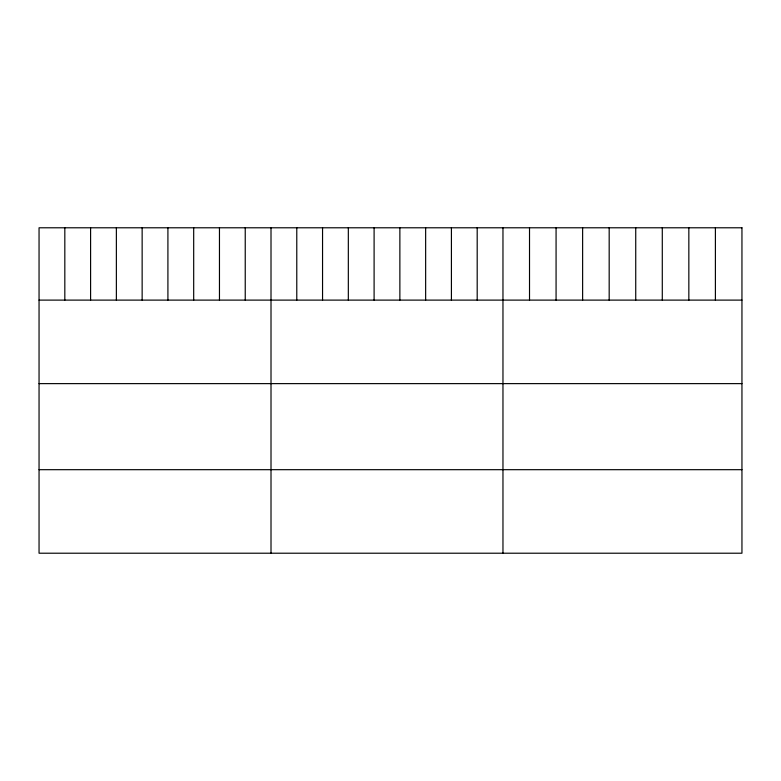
<?xml version="1.0" encoding="UTF-8"?>
<svg xmlns="http://www.w3.org/2000/svg" width="781" height="781" viewBox="0 0 781 781"><rect width="100%" height="100%" fill="white"/><g stroke="black" fill="none" stroke-linecap="round" stroke-linejoin="round"><path stroke-width="1.17" d="M39.05 300.109L741.95 300.109M39.05 383.627L741.95 383.627M39.05 469.684L741.95 469.684M715.396 227.788L715.396 300.109M688.842 227.788L688.842 300.109M662.288 227.788L662.288 300.109M635.734 227.788L635.734 300.109M609.18 227.788L609.18 300.109M582.626 227.788L582.626 300.109M556.072 227.788L556.072 300.109M529.518 227.788L529.518 300.109M502.964 227.788L502.964 553.212M477.191 227.788L477.191 300.109M451.418 227.788L451.418 300.109M425.645 227.788L425.645 300.109M399.872 227.788L399.872 300.109M374.099 227.788L374.099 300.109M348.326 227.788L348.326 300.109M322.553 227.788L322.553 300.109M296.78 227.788L296.78 300.109M271.007 227.788L271.007 553.212M245.234 227.788L245.234 300.109M219.461 227.788L219.461 300.109M193.688 227.788L193.688 300.109M167.915 227.788L167.915 300.109M142.142 227.788L142.142 300.109M116.369 227.788L116.369 300.109M90.596 227.788L90.596 300.109M64.823 227.788L64.823 300.109M741.95 227.788L39.05 227.788L39.05 553.212L741.95 553.212L741.95 227.788"/></g></svg>
